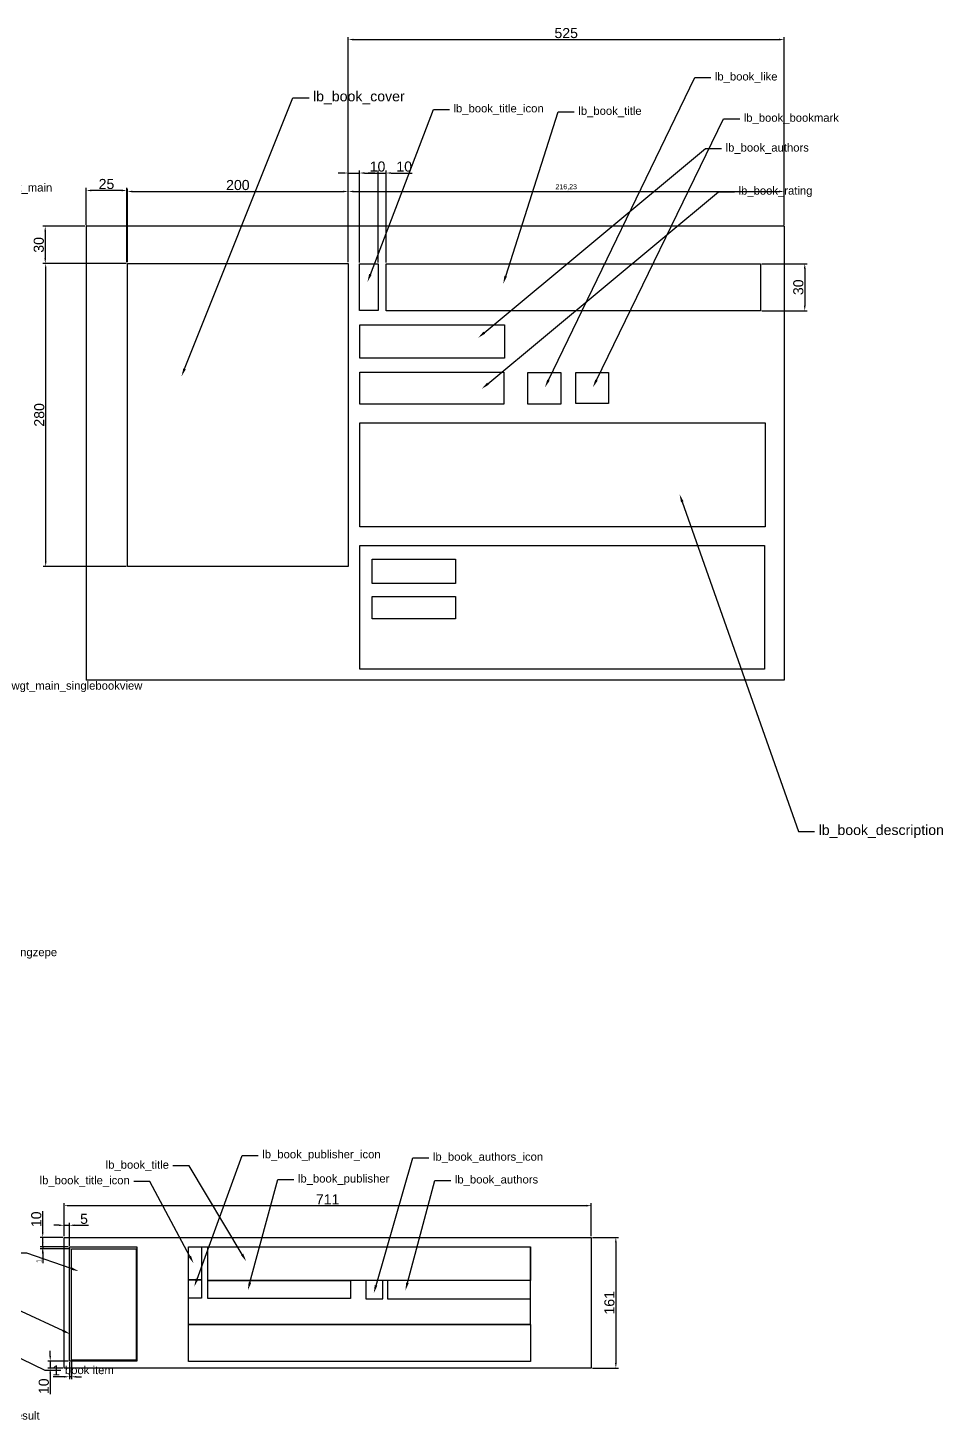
# Model space of a CAD drawing. Header units: millimetres. Extents: x 167 to 1572, y -45 to 739.
# Drawn here: x 1113 to 1572, y 47 to 739 of the extents above; entities that cross this region are included whole.
import ezdxf
from ezdxf import colors
from ezdxf.entities.mleader import LeaderData, LeaderLine
from ezdxf.math import Vec2, Vec3

# ---------------------------------------------------------------- set-up
doc = ezdxf.new("R2010")
doc.units = ezdxf.units.MM
doc.styles.get("Standard").update_dxf_attribs({"font": 'arial.ttf'})
doc.dimstyles.new('ISO-25', dxfattribs={"dimtxt": 2.5, "dimasz": 2.5, "dimexe": 1.25, "dimexo": 0.625, "dimtad": 1, "dimtxsty": 'Standard', "dimcen": 2.5, "dimadec": 0, "dimazin": 0, "dimtfac": 1, "dimtmove": 0, "dimatfit": 3, "dimfxl": 1, "dimarcsym": 0})

# ---------------------------------------------------------------- blocks, each defined once
blk = doc.blocks.new('*D28')
at = {"color": 0, "lineweight": -2, "transparency": 16777216}
for p, q in [((1131.43, 139.68), (1131.43, 156.03)), ((1133.93, 154.78), (1390.45, 154.78)), ((1392.95, 139.68), (1392.95, 156.03))]:
    blk.add_line(p, q, dxfattribs=at)
at = {"color": 0, "transparency": 16777216}
for points in [[(1133.93, 155.2), (1133.93, 154.36), (1131.43, 154.78)], [(1390.45, 155.2), (1390.45, 154.36), (1392.95, 154.78)]]:
    blk.add_solid(points, dxfattribs=at)
at = {"layer": 'Defpoints', "color": 0, "transparency": 16777216}
for p in [(1392.95, 154.78), (1131.43, 139.06), (1392.95, 139.06)]:
    blk.add_point(p, dxfattribs=at)
at = {"color": 0, "transparency": 16777216, "insert": (1262.19, 157.91), "char_height": 2.5, "attachment_point": 5}
blk.add_mtext('{\\H2x;711}', dxfattribs=at)
blk = doc.blocks.new('*D29')
at = {"color": 0, "lineweight": -2, "transparency": 16777216}
for p, q in [((1393.58, 139.06), (1406.43, 139.06)), ((1405.18, 136.56), (1405.18, 76.69)), ((1393.58, 74.19), (1406.43, 74.19))]:
    blk.add_line(p, q, dxfattribs=at)
at = {"color": 0, "transparency": 16777216}
for points in [[(1404.76, 136.56), (1405.6, 136.56), (1405.18, 139.06)], [(1404.76, 76.69), (1405.6, 76.69), (1405.18, 74.19)]]:
    blk.add_solid(points, dxfattribs=at)
at = {"layer": 'Defpoints', "color": 0, "transparency": 16777216}
for p in [(1392.95, 139.06), (1392.95, 74.19), (1405.18, 74.19)]:
    blk.add_point(p, dxfattribs=at)
at = {"color": 0, "transparency": 16777216, "insert": (1402, 106.62), "char_height": 2.5, "attachment_point": 5, "rotation": 90}
blk.add_mtext('{\\H2x;161}', dxfattribs=at)
blk = doc.blocks.new('*D30')
at = {"color": 0, "lineweight": -2, "transparency": 16777216}
for p, q in [((1120.86, 141.56), (1120.86, 151.98)), ((1130.81, 139.06), (1119.61, 139.06)), ((1120.86, 134.3), (1120.86, 139.06)), ((1133.44, 134.3), (1119.61, 134.3)), ((1120.86, 131.8), (1120.86, 129.3))]:
    blk.add_line(p, q, dxfattribs=at)
at = {"color": 0, "transparency": 16777216}
for points in [[(1120.44, 141.56), (1121.28, 141.56), (1120.86, 139.06)], [(1120.44, 131.8), (1121.28, 131.8), (1120.86, 134.3)]]:
    blk.add_solid(points, dxfattribs=at)
at = {"layer": 'Defpoints', "color": 0, "transparency": 16777216}
for p in [(1120.86, 139.06), (1131.43, 139.06), (1134.06, 134.3)]:
    blk.add_point(p, dxfattribs=at)
at = {"color": 0, "transparency": 16777216, "insert": (1117.68, 148.02), "char_height": 2.5, "attachment_point": 5, "rotation": 90}
blk.add_mtext('{\\H2x;10}', dxfattribs=at)
blk = doc.blocks.new('*D31')
at = {"color": 0, "lineweight": -2, "transparency": 16777216}
for p, q in [((1133.44, 77.76), (1123.34, 77.76)), ((1124.59, 80.26), (1124.59, 82.76)), ((1124.59, 77.76), (1124.59, 74.19)), ((1130.81, 74.19), (1123.34, 74.19)), ((1124.59, 71.69), (1124.59, 61.26))]:
    blk.add_line(p, q, dxfattribs=at)
at = {"color": 0, "transparency": 16777216}
for points in [[(1124.17, 80.26), (1125, 80.26), (1124.59, 77.76)], [(1124.17, 71.69), (1125, 71.69), (1124.59, 74.19)]]:
    blk.add_solid(points, dxfattribs=at)
at = {"layer": 'Defpoints', "color": 0, "transparency": 16777216}
for p in [(1134.06, 77.76), (1124.59, 74.19), (1131.43, 74.19)]:
    blk.add_point(p, dxfattribs=at)
at = {"color": 0, "transparency": 16777216, "insert": (1121.41, 65.23), "char_height": 2.5, "attachment_point": 5, "rotation": 90}
blk.add_mtext('{\\H2x;10}', dxfattribs=at)
blk = doc.blocks.new('*D32')
at = {"color": 0, "lineweight": -2, "transparency": 16777216}
for p, q in [((1131.43, 139.68), (1131.43, 146.3)), ((1134.06, 134.93), (1134.06, 146.3)), ((1128.93, 145.05), (1126.43, 145.05)), ((1131.43, 145.05), (1134.06, 145.05)), ((1136.56, 145.05), (1143.63, 145.05))]:
    blk.add_line(p, q, dxfattribs=at)
at = {"color": 0, "transparency": 16777216}
for points in [[(1128.93, 145.47), (1128.93, 144.63), (1131.43, 145.05)], [(1136.56, 145.47), (1136.56, 144.63), (1134.06, 145.05)]]:
    blk.add_solid(points, dxfattribs=at)
at = {"layer": 'Defpoints', "color": 0, "transparency": 16777216}
for p in [(1131.43, 139.06), (1134.06, 145.05), (1134.06, 134.3)]:
    blk.add_point(p, dxfattribs=at)
at = {"color": 0, "transparency": 16777216, "insert": (1141.34, 148.22), "char_height": 2.5, "attachment_point": 5}
blk.add_mtext('{\\H2x;5}', dxfattribs=at)
blk = doc.blocks.new('*D33')
at = {"color": 0, "lineweight": -2, "transparency": 16777216}
for p, q in [((1120.86, 136.8), (1120.86, 139.3)), ((1133.44, 134.3), (1119.61, 134.3)), ((1134.46, 133.45), (1119.61, 133.45)), ((1120.86, 134.3), (1120.86, 133.45)), ((1120.86, 130.95), (1120.86, 126.28))]:
    blk.add_line(p, q, dxfattribs=at)
at = {"color": 0, "transparency": 16777216}
for points in [[(1120.44, 136.8), (1121.28, 136.8), (1120.86, 134.3)], [(1120.44, 130.95), (1121.28, 130.95), (1120.86, 133.45)]]:
    blk.add_solid(points, dxfattribs=at)
at = {"layer": 'Defpoints', "color": 0, "transparency": 16777216}
for p in [(1120.86, 133.45), (1134.06, 134.3), (1135.08, 133.45)]:
    blk.add_point(p, dxfattribs=at)
at = {"color": 0, "transparency": 16777216, "insert": (1118.98, 127.37), "char_height": 2.5, "attachment_point": 5, "rotation": 90}
blk.add_mtext('1', dxfattribs=at)
blk = doc.blocks.new('*D34')
at = {"color": 0, "lineweight": -2, "transparency": 16777216}
for p, q in [((1134.06, 77.13), (1134.06, 68.69)), ((1135.08, 77.54), (1135.08, 68.69)), ((1131.56, 69.94), (1125.97, 69.94)), ((1135.08, 69.94), (1134.06, 69.94)), ((1137.58, 69.94), (1140.08, 69.94))]:
    blk.add_line(p, q, dxfattribs=at)
at = {"color": 0, "transparency": 16777216}
for points in [[(1131.56, 70.36), (1131.56, 69.53), (1134.06, 69.94)], [(1137.58, 70.36), (1137.58, 69.53), (1135.08, 69.94)]]:
    blk.add_solid(points, dxfattribs=at)
at = {"layer": 'Defpoints', "color": 0, "transparency": 16777216}
for p in [(1134.06, 77.76), (1135.08, 78.17), (1134.06, 69.94)]:
    blk.add_point(p, dxfattribs=at)
at = {"color": 0, "transparency": 16777216, "insert": (1127.51, 73.08), "char_height": 2.5, "attachment_point": 5}
blk.add_mtext('{\\H2x;1}', dxfattribs=at)
blk = doc.blocks.new('*D54')
at = {"color": 0, "lineweight": -2, "transparency": 16777216}
for p, q in [((1141.81, 640.38), (1120.85, 640.38)), ((1122.1, 637.88), (1122.1, 624.44)), ((1161.91, 621.94), (1120.85, 621.94))]:
    blk.add_line(p, q, dxfattribs=at)
at = {"color": 0, "transparency": 16777216}
for points in [[(1121.68, 637.88), (1122.52, 637.88), (1122.1, 640.38)], [(1121.68, 624.44), (1122.52, 624.44), (1122.1, 621.94)]]:
    blk.add_solid(points, dxfattribs=at)
at = {"layer": 'Defpoints', "color": 0, "transparency": 16777216}
for p in [(1142.43, 640.38), (1122.1, 621.94), (1162.54, 621.94)]:
    blk.add_point(p, dxfattribs=at)
at = {"color": 0, "transparency": 16777216, "insert": (1118.92, 631.16), "char_height": 2.5, "attachment_point": 5, "rotation": 90}
blk.add_mtext('{\\H2x;30}', dxfattribs=at)
blk = doc.blocks.new('*D55')
at = {"color": 0, "lineweight": -2, "transparency": 16777216}
for p, q in [((1142.43, 641), (1142.43, 659.39)), ((1160.04, 658.14), (1144.93, 658.14)), ((1162.54, 622.56), (1162.54, 659.39))]:
    blk.add_line(p, q, dxfattribs=at)
at = {"color": 0, "transparency": 16777216}
for points in [[(1144.93, 658.56), (1144.93, 657.72), (1142.43, 658.14)], [(1160.04, 658.56), (1160.04, 657.72), (1162.54, 658.14)]]:
    blk.add_solid(points, dxfattribs=at)
at = {"layer": 'Defpoints', "color": 0, "transparency": 16777216}
for p in [(1142.43, 658.14), (1142.43, 640.38), (1162.54, 621.94)]:
    blk.add_point(p, dxfattribs=at)
at = {"color": 0, "transparency": 16777216, "insert": (1152.49, 661.32), "char_height": 2.5, "attachment_point": 5}
blk.add_mtext('{\\H2x;25}', dxfattribs=at)
blk = doc.blocks.new('*D58')
at = {"color": 0, "lineweight": -2, "transparency": 16777216}
for p, q in [((1162.88, 622.61), (1162.88, 658.88)), ((1165.38, 657.63), (1269.93, 657.63)), ((1272.43, 622.61), (1272.43, 658.88))]:
    blk.add_line(p, q, dxfattribs=at)
at = {"color": 0, "transparency": 16777216}
for points in [[(1165.38, 658.04), (1165.38, 657.21), (1162.88, 657.63)], [(1269.93, 658.04), (1269.93, 657.21), (1272.43, 657.63)]]:
    blk.add_solid(points, dxfattribs=at)
at = {"layer": 'Defpoints', "color": 0, "transparency": 16777216}
for p in [(1272.43, 657.63), (1162.88, 621.98), (1272.43, 621.98)]:
    blk.add_point(p, dxfattribs=at)
at = {"color": 0, "transparency": 16777216, "insert": (1217.66, 660.81), "char_height": 2.5, "attachment_point": 5}
blk.add_mtext('{\\H2x;200}', dxfattribs=at)
blk = doc.blocks.new('*D59')
at = {"color": 0, "lineweight": -2, "transparency": 16777216}
for p, q in [((1162.25, 621.98), (1121.08, 621.98)), ((1122.33, 474.23), (1122.33, 619.48)), ((1162.25, 471.73), (1121.08, 471.73))]:
    blk.add_line(p, q, dxfattribs=at)
at = {"color": 0, "transparency": 16777216}
for points in [[(1121.91, 619.48), (1122.75, 619.48), (1122.33, 621.98)], [(1121.91, 474.23), (1122.75, 474.23), (1122.33, 471.73)]]:
    blk.add_solid(points, dxfattribs=at)
at = {"layer": 'Defpoints', "color": 0, "transparency": 16777216}
for p in [(1122.33, 621.98), (1162.88, 621.98), (1162.88, 471.73)]:
    blk.add_point(p, dxfattribs=at)
at = {"color": 0, "transparency": 16777216, "insert": (1119.15, 546.86), "char_height": 2.5, "attachment_point": 5, "rotation": 90}
blk.add_mtext('{\\H2x;280}', dxfattribs=at)
blk = doc.blocks.new('*D60')
at = {"color": 0, "lineweight": -2, "transparency": 16777216}
for p, q in [((1272.43, 622.61), (1272.43, 658.88)), ((1274.93, 657.63), (1486.17, 657.63)), ((1488.67, 641), (1488.67, 658.88))]:
    blk.add_line(p, q, dxfattribs=at)
at = {"color": 0, "transparency": 16777216}
for points in [[(1274.93, 658.04), (1274.93, 657.21), (1272.43, 657.63)], [(1486.17, 658.04), (1486.17, 657.21), (1488.67, 657.63)]]:
    blk.add_solid(points, dxfattribs=at)
at = {"layer": 'Defpoints', "color": 0, "transparency": 16777216}
for p in [(1488.67, 657.63), (1488.67, 640.38), (1272.43, 621.98)]:
    blk.add_point(p, dxfattribs=at)
at = {"color": 0, "transparency": 16777216, "insert": (1380.55, 659.76), "char_height": 2.5, "attachment_point": 5}
blk.add_mtext('216,23', dxfattribs=at)
blk = doc.blocks.new('*D61')
at = {"color": 0, "lineweight": -2, "transparency": 16777216}
for p, q in [((1272.43, 622.61), (1272.43, 734.21)), ((1274.93, 732.96), (1486.17, 732.96)), ((1488.67, 641), (1488.67, 734.21))]:
    blk.add_line(p, q, dxfattribs=at)
at = {"color": 0, "transparency": 16777216}
for points in [[(1274.93, 733.38), (1274.93, 732.54), (1272.43, 732.96)], [(1486.17, 733.38), (1486.17, 732.54), (1488.67, 732.96)]]:
    blk.add_solid(points, dxfattribs=at)
at = {"layer": 'Defpoints', "color": 0, "transparency": 16777216}
for p in [(1488.67, 732.96), (1488.67, 640.38), (1272.43, 621.98)]:
    blk.add_point(p, dxfattribs=at)
at = {"color": 0, "transparency": 16777216, "insert": (1380.55, 736.14), "char_height": 2.5, "attachment_point": 5}
blk.add_mtext('{\\H2x;525}', dxfattribs=at)
blk = doc.blocks.new('*D62')
at = {"color": 0, "lineweight": -2, "transparency": 16777216}
for p, q in [((1269.93, 666.78), (1267.43, 666.78)), ((1272.43, 622.61), (1272.43, 668.03)), ((1272.43, 666.78), (1278, 666.78)), ((1278, 622.46), (1278, 668.03)), ((1280.5, 666.78), (1290.92, 666.78))]:
    blk.add_line(p, q, dxfattribs=at)
at = {"color": 0, "transparency": 16777216}
for points in [[(1269.93, 667.2), (1269.93, 666.36), (1272.43, 666.78)], [(1280.5, 667.2), (1280.5, 666.36), (1278, 666.78)]]:
    blk.add_solid(points, dxfattribs=at)
at = {"layer": 'Defpoints', "color": 0, "transparency": 16777216}
for p in [(1278, 666.78), (1272.43, 621.98), (1278, 621.84)]:
    blk.add_point(p, dxfattribs=at)
at = {"color": 0, "transparency": 16777216, "insert": (1286.96, 669.96), "char_height": 2.5, "attachment_point": 5}
blk.add_mtext('{\\H2x;10}', dxfattribs=at)
blk = doc.blocks.new('*D63')
at = {"color": 0, "lineweight": -2, "transparency": 16777216}
for p, q in [((1284.81, 666.78), (1282.31, 666.78)), ((1287.31, 622.46), (1287.31, 668.03)), ((1287.31, 666.78), (1291.21, 666.78)), ((1291.21, 622.46), (1291.21, 668.03)), ((1293.71, 666.78), (1304.14, 666.78))]:
    blk.add_line(p, q, dxfattribs=at)
at = {"color": 0, "transparency": 16777216}
for points in [[(1284.81, 667.2), (1284.81, 666.36), (1287.31, 666.78)], [(1293.71, 667.2), (1293.71, 666.36), (1291.21, 666.78)]]:
    blk.add_solid(points, dxfattribs=at)
at = {"layer": 'Defpoints', "color": 0, "transparency": 16777216}
for p in [(1291.21, 666.78), (1287.31, 621.84), (1291.21, 621.84)]:
    blk.add_point(p, dxfattribs=at)
at = {"color": 0, "transparency": 16777216, "insert": (1300.18, 669.96), "char_height": 2.5, "attachment_point": 5}
blk.add_mtext('{\\H2x;10}', dxfattribs=at)
blk = doc.blocks.new('*D64')
at = {"color": 0, "lineweight": -2, "transparency": 16777216}
for p, q in [((1477.6, 621.84), (1500.14, 621.84)), ((1498.89, 619.34), (1498.89, 600.95)), ((1477.6, 598.45), (1500.14, 598.45))]:
    blk.add_line(p, q, dxfattribs=at)
at = {"color": 0, "transparency": 16777216}
for points in [[(1498.47, 619.34), (1499.31, 619.34), (1498.89, 621.84)], [(1498.47, 600.95), (1499.31, 600.95), (1498.89, 598.45)]]:
    blk.add_solid(points, dxfattribs=at)
at = {"layer": 'Defpoints', "color": 0, "transparency": 16777216}
for p in [(1476.98, 621.84), (1476.98, 598.45), (1498.89, 598.45)]:
    blk.add_point(p, dxfattribs=at)
at = {"color": 0, "transparency": 16777216, "insert": (1495.71, 610.14), "char_height": 2.5, "attachment_point": 5, "rotation": 90}
blk.add_mtext('{\\H2x;30}', dxfattribs=at)

msp = doc.modelspace()

# ---------------------------------------------------------------- linework, layer by layer
for p, q in [((1488.668, 640.376), (1142.431, 640.376)), ((1142.431, 640.376), (1142.431, 415.376)), ((1488.668, 640.376), (1488.668, 415.376)), ((1488.668, 415.376), (1142.431, 415.376))]:
    msp.add_line(p, q)
for points in [[(1162.88, 621.982), (1272.434, 621.982), (1272.434, 471.73), (1162.88, 471.73)], [(1277.997, 621.835), (1287.314, 621.835), (1287.314, 598.667), (1277.997, 598.667)], [(1291.214, 621.835), (1476.975, 621.835), (1476.975, 598.451), (1291.214, 598.451)], [(1278.125, 591.443), (1349.951, 591.443), (1349.951, 574.987), (1278.125, 574.987)], [(1278.125, 567.984), (1349.6, 567.984), (1349.6, 552.229), (1278.125, 552.229)], [(1361.495, 567.898), (1377.912, 567.898), (1377.912, 552.206), (1361.495, 552.206)], [(1385.407, 567.898), (1401.466, 567.898), (1401.466, 552.562), (1385.407, 552.562)], [(1278.125, 542.931), (1479.192, 542.931), (1479.192, 491.429), (1278.125, 491.429)], [(1278.241, 482.117), (1478.893, 482.117), (1478.893, 420.72), (1278.241, 420.72)], [(1284.326, 475.326), (1325.674, 475.326), (1325.674, 463.215), (1284.326, 463.215)], [(1284.326, 456.803), (1325.674, 456.803), (1325.674, 445.761), (1284.326, 445.761)], [(1131.432, 139.06), (1392.954, 139.06), (1392.954, 74.189), (1131.432, 74.189)], [(1134.06, 134.305), (1167.588, 134.305), (1167.588, 77.759), (1134.06, 77.759)], [(1135.08, 133.451), (1167.168, 133.451), (1167.168, 78.166), (1135.08, 78.166)], [(1193.111, 134.424), (1199.591, 134.424), (1199.591, 118.031), (1193.111, 118.031)], [(1193.111, 134.424), (1362.693, 134.424), (1362.693, 95.875), (1193.111, 95.875)], [(1202.711, 134.327), (1362.761, 134.327), (1362.761, 117.681), (1202.711, 117.681)], [(1199.673, 108.891), (1193.111, 108.891), (1193.111, 118.031), (1199.673, 118.031)], [(1202.711, 117.681), (1273.555, 117.681), (1273.555, 108.702), (1202.711, 108.702)], [(1281.1, 108.652), (1289.555, 108.652), (1289.555, 117.681), (1281.1, 117.681)], [(1291.851, 108.506), (1362.761, 108.506), (1362.761, 117.681), (1291.851, 117.681)], [(1193.111, 95.875), (1362.784, 95.875), (1362.784, 77.546), (1193.111, 77.546)]]:
    msp.add_lwpolyline(points, close=True)

# ---------------------------------------------------------------- dimensions: what is measured, and where the dimension line sits
for base, p1, p2, text, picture, middle in [((1488.668, 732.959), (1272.434, 621.982), (1488.668, 640.376), '{\\H2x;525}', '*D61', (1380.551, 736.137)), ((1277.997, 666.782), (1272.434, 621.982), (1277.997, 621.835), '{\\H2x;10}', '*D62', (1286.959, 669.959)), ((1291.214, 666.782), (1287.314, 621.835), (1291.214, 621.835), '{\\H2x;10}', '*D63', (1300.176, 669.959)), ((1142.431, 658.141), (1162.54, 621.938), (1142.431, 640.376), '{\\H2x;25}', '*D55', (1152.485, 661.319)), ((1272.434, 657.628), (1162.88, 621.982), (1272.434, 621.982), '{\\H2x;200}', '*D58', (1217.657, 660.806))]:
    dim = msp.add_linear_dim(base=base, p1=p1, p2=p2, text=text, dimstyle='ISO-25')
    dim.commit()
    dim.dimension.update_dxf_attribs({"geometry": picture, "text_midpoint": middle})
dim = msp.add_linear_dim(base=(1488.668, 657.628), p1=(1272.434, 621.982), p2=(1488.668, 640.376), dimstyle='ISO-25', override={"dimtmove": 1})
dim.commit()
dim.dimension.update_dxf_attribs({"geometry": '*D60', "text_midpoint": (1380.551, 659.756)})
for base, p1, p2, angle, text, picture, middle in [((1122.101, 621.938), (1142.431, 640.376), (1162.54, 621.938), 270, '{\\H2x;30}', '*D54', (1118.922, 631.157)), ((1122.331, 621.982), (1162.88, 471.73), (1162.88, 621.982), 90, '{\\H2x;280}', '*D59', (1119.153, 546.856)), ((1498.89, 598.451), (1476.975, 621.835), (1476.975, 598.451), 90, '{\\H2x;30}', '*D64', (1495.711, 610.143)), ((1392.954, 154.779), (1131.432, 139.06), (1392.954, 139.06), 180, '{\\H2x;711}', '*D28', (1262.193, 157.914)), ((1120.861, 139.06), (1134.06, 134.305), (1131.432, 139.06), 90, '{\\H2x;10}', '*D30', (1117.683, 148.022)), ((1134.06, 145.049), (1131.432, 139.06), (1134.06, 134.305), 180, '{\\H2x;5}', '*D32', (1141.343, 148.217)), ((1120.861, 133.451), (1134.06, 134.305), (1135.08, 133.451), 90, '1', '*D33', (1118.981, 127.365)), ((1405.18, 74.189), (1392.954, 139.06), (1392.954, 74.189), 90, '{\\H2x;161}', '*D29', (1402.002, 106.624)), ((1124.586, 74.189), (1134.06, 77.759), (1131.432, 74.189), 270, '{\\H2x;10}', '*D31', (1121.409, 65.227)), ((1134.06, 69.944), (1135.08, 78.166), (1134.06, 77.759), 180, '{\\H2x;1}', '*D34', (1127.514, 73.08))]:
    dim = msp.add_linear_dim(base=base, p1=p1, p2=p2, angle=angle, text=text, dimstyle='ISO-25')
    dim.commit()
    dim.dimension.update_dxf_attribs({"geometry": picture, "text_midpoint": middle})

# ---------------------------------------------------------------- leaders
ml = msp.add_multileader_mtext('Standard')
ml.set_content('lb_book_like', color=256)
ml.set_leader_properties()
ml.build(insert=Vec2(0, 0))
ctx = ml.context
ctx.base_point, ctx.plane_origin = Vec3(1452.31, 714.109), Vec3(1370.014, 560.48)
notes = []
notes.append((ctx, [(0, (1, 1, 0), (1444.31, 714.109), (1, 0), 8, [(0, [(1370.014, 560.48)], 0, [])])]))
ctx.mtext.insert, ctx.mtext.flow_direction = Vec3(1454.31, 716.664), 5
ml = msp.add_multileader_mtext('Standard')
ml.set_content('lb_book_cover', color=256)
ml.set_leader_properties()
ml.build(insert=Vec2(0, 0))
ctx = ml.context
ctx.base_point, ctx.char_height, ctx.plane_origin = Vec3(1252.975, 704.147), 5, Vec3(1189.744, 566.009)
notes.append((ctx, [(0, (1, 1, 0), (1244.975, 704.147), (1, 0), 8, [(0, [(1189.744, 566.009)], 0, [])])]))
ctx.mtext.insert, ctx.mtext.flow_direction = Vec3(1254.975, 707.341), 5
ml = msp.add_multileader_mtext('Standard')
ml.set_content('lb_book_title_icon', color=256)
ml.set_leader_properties()
ml.build(insert=Vec2(0, 0))
ctx = ml.context
ctx.base_point, ctx.plane_origin = Vec3(1322.647, 698.29), Vec3(1281.958, 612.767)
notes.append((ctx, [(0, (1, 1, 0), (1314.647, 698.29), (1, 0), 8, [(0, [(1281.958, 612.767)], 0, [])])]))
ctx.mtext.insert, ctx.mtext.flow_direction = Vec3(1324.647, 700.846), 5
ml = msp.add_multileader_mtext('Standard')
ml.set_content('lb_book_title', color=256)
ml.set_leader_properties()
ml.build(insert=Vec2(0, 0))
ctx = ml.context
ctx.base_point, ctx.plane_origin = Vec3(1384.57, 697.078), Vec3(1349.309, 611.857)
notes.append((ctx, [(0, (1, 1, 0), (1376.57, 697.078), (1, 0), 8, [(0, [(1349.309, 611.857)], 0, [])])]))
ctx.mtext.insert, ctx.mtext.flow_direction = Vec3(1386.57, 699.634), 5
ml = msp.add_multileader_mtext('Standard')
ml.set_content('lb_book_bookmark', color=256)
ml.set_leader_properties()
ml.build(insert=Vec2(0, 0))
ctx = ml.context
ctx.base_point, ctx.plane_origin = Vec3(1466.636, 693.663), Vec3(1393.801, 560.501)
notes.append((ctx, [(0, (1, 1, 0), (1458.636, 693.663), (1, 0), 8, [(0, [(1393.801, 560.501)], 0, [])])]))
ctx.mtext.insert, ctx.mtext.flow_direction = Vec3(1468.636, 696.218), 5
ml = msp.add_multileader_mtext('Standard')
ml.set_content('lb_book_authors', color=256)
ml.set_leader_properties()
ml.build(insert=Vec2(0, 0))
ctx = ml.context
ctx.base_point, ctx.plane_origin = Vec3(1457.626, 678.862), Vec3(1336.85, 585.065)
notes.append((ctx, [(0, (1, 1, 0), (1449.626, 678.862), (1, 0), 8, [(0, [(1336.85, 585.065)], 0, [])])]))
ctx.mtext.insert, ctx.mtext.flow_direction = Vec3(1459.626, 681.417), 5
ml = msp.add_multileader_mtext('Standard')
ml.set_content('wgt_main', color=256)
ml.set_leader_properties()
ml.build(insert=Vec2(0, 0))
ctx = ml.context
ctx.base_point, ctx.plane_origin = Vec3(1099.666, 659.022), Vec3(1004.35, 553.56)
notes.append((ctx, [(0, (1, 1, 0), (1091.666, 659.022), (1, 0), 8, [(0, [(1004.35, 553.56)], 0, [])])]))
ctx.mtext.insert, ctx.mtext.flow_direction = Vec3(1101.666, 661.61), 5
ml = msp.add_multileader_mtext('Standard')
ml.set_content('lb_book_rating', color=256)
ml.set_leader_properties()
ml.build(insert=Vec2(0, 0))
ctx = ml.context
ctx.base_point, ctx.plane_origin = Vec3(1464.063, 657.488), Vec3(1338.647, 559.768)
notes.append((ctx, [(0, (1, 1, 0), (1456.063, 657.488), (1, 0), 8, [(0, [(1338.647, 559.768)], 0, [])])]))
ctx.mtext.insert, ctx.mtext.flow_direction = Vec3(1466.063, 660.076), 5
ml = msp.add_multileader_mtext('Standard')
ml.set_content('lb_book_description', color=256)
ml.set_leader_properties()
ml.build(insert=Vec2(0, 0))
ctx = ml.context
ctx.base_point, ctx.char_height, ctx.plane_origin = Vec3(1503.801, 340.354), 5, Vec3(1436.796, 507.517)
notes.append((ctx, [(0, (1, 1, 0), (1495.801, 340.354), (1, 0), 8, [(0, [(1436.796, 507.517)], 0, [])])]))
ctx.mtext.insert, ctx.mtext.flow_direction = Vec3(1505.801, 343.548), 5
ml = msp.add_multileader_mtext('Standard')
ml.set_content('wgt_main_singlebookview', color=256)
ml.set_leader_properties()
ml.build(insert=Vec2(0, 0))
ctx = ml.context
ctx.base_point, ctx.plane_origin = Vec3(1103.375, 412.046), Vec3(1011.031, 481.081)
notes.append((ctx, [(0, (1, 1, 0), (1095.375, 412.046), (1, 0), 8, [(0, [(1011.031, 481.081)], 0, [])])]))
ctx.mtext.insert, ctx.mtext.flow_direction = Vec3(1105.375, 414.634), 5
ml = msp.add_multileader_mtext('Standard')
ml.set_content('lb_singsongzepe', color=256)
ml.set_leader_properties()
ml.build(insert=Vec2(0, 0))
ctx = ml.context
ctx.base_point, ctx.plane_origin = Vec3(1084.052, 279.89), Vec3(1029.3, 263.718)
notes.append((ctx, [(0, (1, 1, 0), (1076.052, 279.89), (1, 0), 8, [(0, [(1029.3, 263.718)], 0, [])])]))
ctx.mtext.insert, ctx.mtext.flow_direction = Vec3(1086.052, 282.478), 5
ml = msp.add_multileader_mtext('Standard')
ml.set_content('lb_book_publisher_icon', color=256)
ml.set_leader_properties()
ml.build(insert=Vec2(0, 0))
ctx = ml.context
ctx.base_point, ctx.plane_origin = Vec3(1227.783, 179.723), Vec3(1196.053, 114.622)
notes.append((ctx, [(0, (1, 1, 0), (1219.783, 179.723), (1, 0), 8, [(0, [(1196.053, 114.622)], 0, [])])]))
ctx.mtext.insert, ctx.mtext.flow_direction = Vec3(1229.783, 182.278), 5
ml = msp.add_multileader_mtext('Standard')
ml.set_content('lb_book_authors_icon', color=256)
ml.set_leader_properties()
ml.build(insert=Vec2(0, 0))
ctx = ml.context
ctx.base_point, ctx.plane_origin = Vec3(1312.423, 178.5), Vec3(1285.094, 111.374)
notes.append((ctx, [(0, (1, 1, 0), (1304.423, 178.5), (1, 0), 8, [(0, [(1285.094, 111.374)], 0, [])])]))
ctx.mtext.insert, ctx.mtext.flow_direction = Vec3(1314.423, 181.055), 5
ml = msp.add_multileader_mtext('Standard')
ml.set_content('lb_book_title', color=256)
ml.set_leader_properties()
ml.build(insert=Vec2(0, 0))
ctx = ml.context
ctx.base_point, ctx.plane_origin = Vec3(1150.681, 174.529), Vec3(1221.819, 127.158)
ctx.text_align_type = 2
notes.append((ctx, [(0, (1, 1, 0), (1193.47, 174.529), (-1, 0), 8, [(0, [(1221.819, 127.158)], 0, [])])]))
ctx.mtext.insert, ctx.mtext.alignment, ctx.mtext.flow_direction = Vec3(1183.47, 177.084), 3, 5
ml = msp.add_multileader_mtext('Standard')
ml.set_content('lb_book_title_icon', color=256)
ml.set_leader_properties()
ml.build(insert=Vec2(0, 0))
ctx = ml.context
ctx.base_point, ctx.plane_origin = Vec3(1118.053, 166.834), Vec3(1195.705, 126.116)
ctx.text_align_type = 2
notes.append((ctx, [(0, (1, 1, 0), (1174.047, 166.834), (-1, 0), 8, [(0, [(1195.705, 126.116)], 0, [])])]))
ctx.mtext.insert, ctx.mtext.alignment, ctx.mtext.flow_direction = Vec3(1164.047, 169.39), 3, 5
ml = msp.add_multileader_mtext('Standard')
ml.set_content('lb_book_publisher', color=256)
ml.set_leader_properties()
ml.build(insert=Vec2(0, 0))
ctx = ml.context
ctx.base_point, ctx.plane_origin = Vec3(1245.465, 167.692), Vec3(1222.604, 112.803)
notes.append((ctx, [(0, (1, 1, 0), (1237.465, 167.692), (1, 0), 8, [(0, [(1222.604, 112.803)], 0, [])])]))
ctx.mtext.insert, ctx.mtext.flow_direction = Vec3(1247.465, 170.247), 5
ml = msp.add_multileader_mtext('Standard')
ml.set_content('lb_book_authors', color=256)
ml.set_leader_properties()
ml.build(insert=Vec2(0, 0))
ctx = ml.context
ctx.base_point, ctx.plane_origin = Vec3(1323.331, 167.216), Vec3(1300.787, 112.713)
notes.append((ctx, [(0, (1, 1, 0), (1315.331, 167.216), (1, 0), 8, [(0, [(1300.787, 112.713)], 0, [])])]))
ctx.mtext.insert, ctx.mtext.flow_direction = Vec3(1325.331, 169.772), 5
ml = msp.add_multileader_mtext('Standard')
ml.set_content('lb_book_cover', color=256)
ml.set_leader_properties()
ml.build(insert=Vec2(0, 0))
ctx = ml.context
ctx.base_point, ctx.plane_origin = Vec3(1064.913, 131.283), Vec3(1138.685, 122.308)
ctx.text_align_type = 2
notes.append((ctx, [(0, (1, 1, 0), (1112.979, 131.283), (-1, 0), 8, [(0, [(1138.685, 122.308)], 0, [])])]))
ctx.mtext.insert, ctx.mtext.alignment, ctx.mtext.flow_direction = Vec3(1102.979, 133.838), 3, 5
ml = msp.add_multileader_mtext('Standard')
ml.set_content('book item', color=256)
ml.set_leader_properties()
ml.build(insert=Vec2(0, 0))
ctx = ml.context
ctx.base_point, ctx.plane_origin = Vec3(1129.882, 73.221), Vec3(1014.541, 125.384)
notes.append((ctx, [(0, (1, 1, 0), (1121.882, 73.221), (1, 0), 8, [(0, [(1014.541, 125.384)], 0, [])])]))
ctx.mtext.insert, ctx.mtext.flow_direction = Vec3(1131.882, 75.254), 5
ml = msp.add_multileader_mtext('Standard')
ml.set_content('wgt_book_cover', color=256)
ml.set_leader_properties()
ml.build(insert=Vec2(0, 0))
ctx = ml.context
ctx.base_point, ctx.plane_origin = Vec3(1057.544, 102.241), Vec3(1134.567, 91.086)
ctx.text_align_type = 2
notes.append((ctx, [(0, (1, 1, 0), (1110.297, 102.241), (-1, 0), 8, [(0, [(1134.567, 91.086)], 0, [])])]))
ctx.mtext.insert, ctx.mtext.alignment, ctx.mtext.flow_direction = Vec3(1100.297, 104.829), 3, 5
ml = msp.add_multileader_mtext('Standard')
ml.set_content('wgt_search_result', color=256)
ml.set_leader_properties()
ml.build(insert=Vec2(0, 0))
ctx = ml.context
ctx.base_point, ctx.plane_origin = Vec3(1072.006, 50.12), Vec3(1027.997, 70.111)
notes.append((ctx, [(0, (1, 1, 0), (1064.006, 50.12), (1, 0), 8, [(0, [(1027.997, 70.111)], 0, [])])]))
ctx.mtext.insert, ctx.mtext.flow_direction = Vec3(1074.006, 52.708), 5
for ctx, leaders in notes:
    for number, flags, end, landing, length, lines in leaders:
        leader = LeaderData()
        leader.index, (leader.has_last_leader_line, leader.has_dogleg_vector, leader.attachment_direction) = number, flags
        leader.last_leader_point, leader.dogleg_vector, leader.dogleg_length = Vec3(end), Vec3(landing), length
        for number, points, colour, breaks in lines:
            line = LeaderLine()
            line.index, line.vertices, line.color, line.breaks = number, Vec3.list(points), colors.encode_raw_color(colour), breaks
            leader.lines.append(line)
        ctx.leaders.append(leader)

doc.saveas('drawing.dxf')
